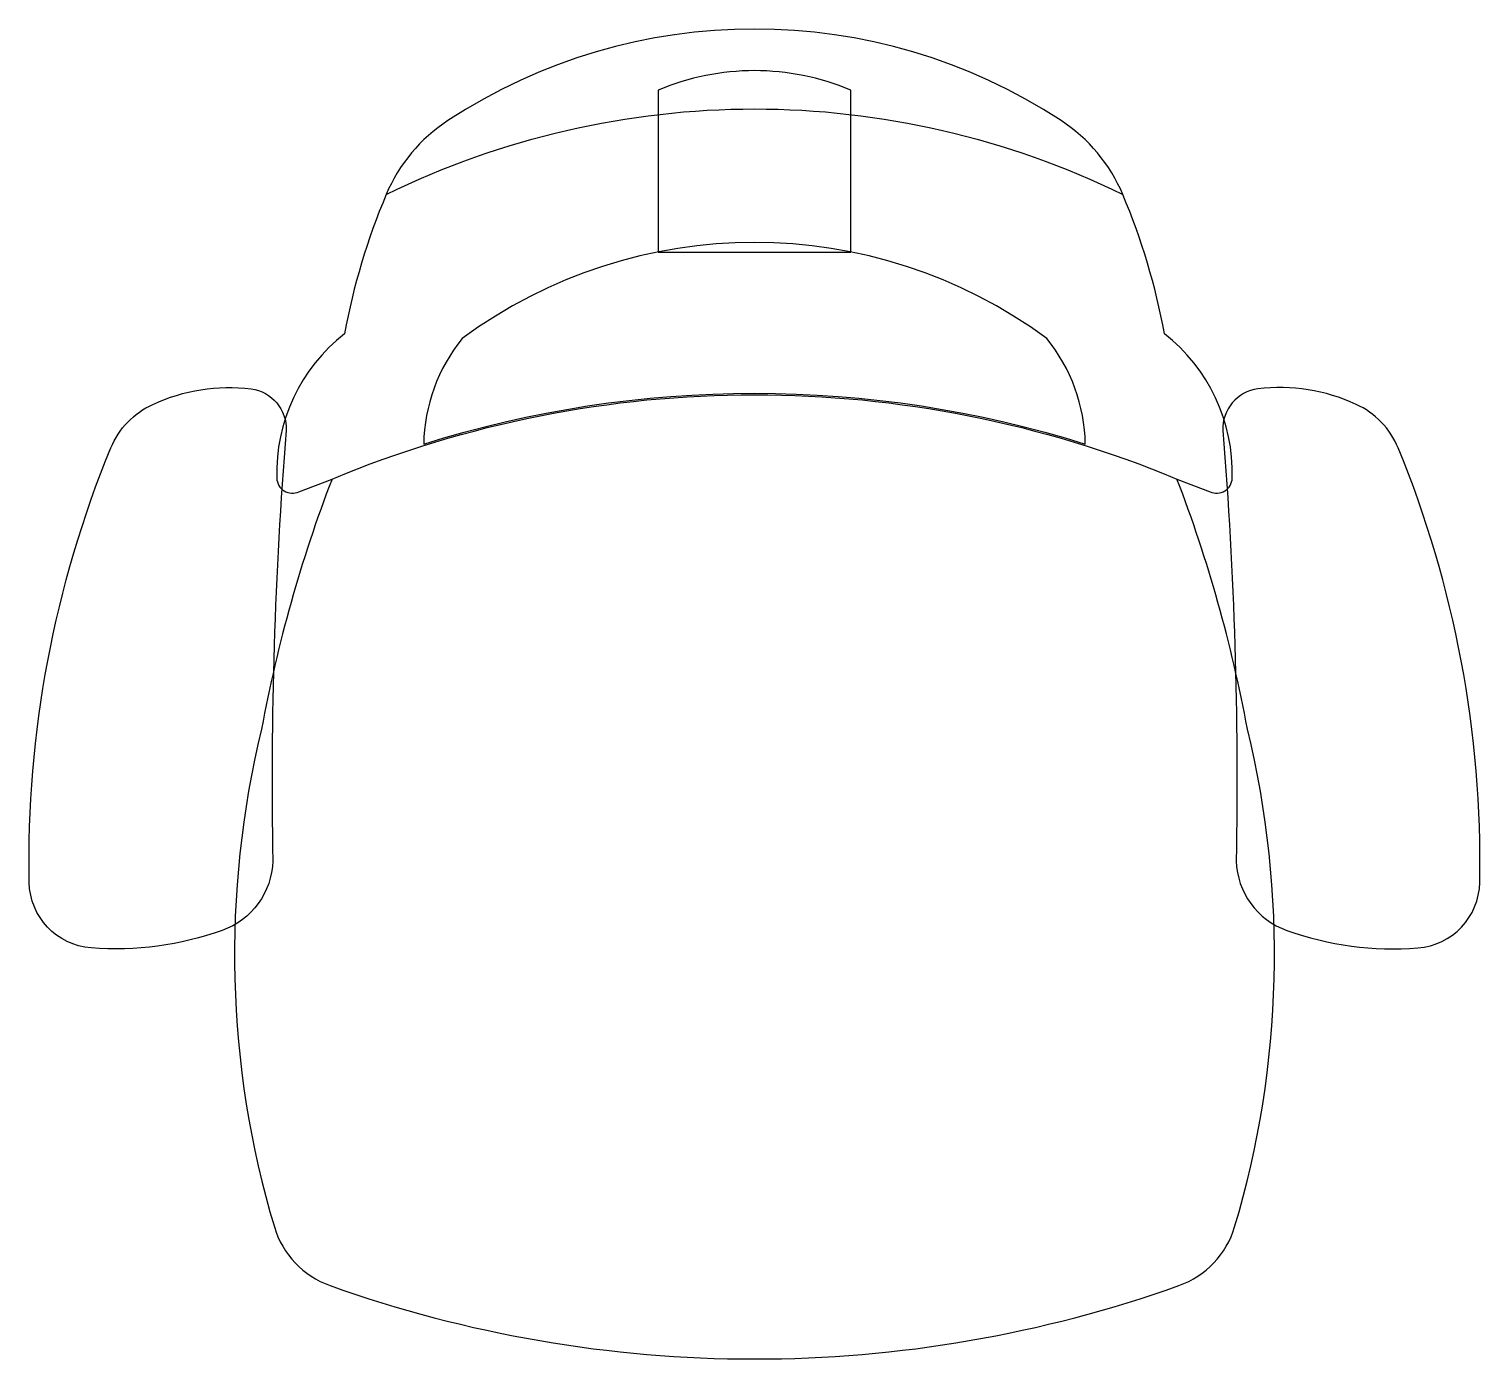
# Model space of a CAD drawing. Header units: millimetres. Extents: x -324 to 324, y -297 to 297.
import ezdxf

# ---------------------------------------------------------------- set-up
doc = ezdxf.new("R2010")
doc.units = ezdxf.units.MM
doc.header["$LTSCALE"] = 0.001

msp = doc.modelspace()

# ---------------------------------------------------------------- linework, layer by layer
for points in [[(-137.1, 256.44, 0.148823), (-164.7, 223.34, 0.05448), (-183.3, 161.14, 0.238662), (-213.6, 96.54, 0.533508), (-203.7, 90.44), (-188.9, 96.14, 0.046178), (-220.4, -15.76, 0.13315), (-214.7, -238.36, 0.238786), (-189.8, -264.56, 0.172991), (189.8, -264.56, 0.238786), (214.7, -238.36, 0.13315), (220.4, -15.76, 0.046178), (188.9, 96.14), (203.7, 90.44, 0.533508), (213.6, 96.54, 0.238662), (183.3, 161.14, 0.05448), (164.7, 223.34, 0.148823), (137.1, 256.44, 0.298658), (-137.1, 256.44)], [(43, 197.64), (43, 270.04, 0.202952), (-43, 270.04), (-43, 197.64), (43, 197.64)], [(-164.7, 223.34, -0.232458), (164.7, 223.34)], [(-147.9, 111.74, -0.153863), (147.9, 111.74, 0.168153), (130.7, 158.94, 0.329246), (-130.7, 158.94, 0.168153), (-147.9, 111.74)], [(-287.8, 110.04, -0.189597), (-269, 129.54, -0.139303), (-225.1, 136.44, -0.389292), (-209.4, 117.84, 0.025009), (-215.4, -74.66, -0.309812), (-238, -105.76, -0.105005), (-296.6, -113.56, -0.386097), (-324.3, -84.26, -0.102793), (-287.8, 110.04)], [(287.8, 110.04, 0.189597), (269, 129.54, 0.139303), (225.1, 136.44, 0.389292), (209.4, 117.84, -0.025009), (215.4, -74.66, 0.309812), (238, -105.76, 0.105005), (296.6, -113.56, 0.386097), (324.3, -84.26, 0.102793), (287.8, 110.04)], [(-188.9, 96.14, -0.199621), (188.9, 96.14)]]:
    msp.add_lwpolyline(points, format="xyb")

doc.saveas('drawing.dxf')
